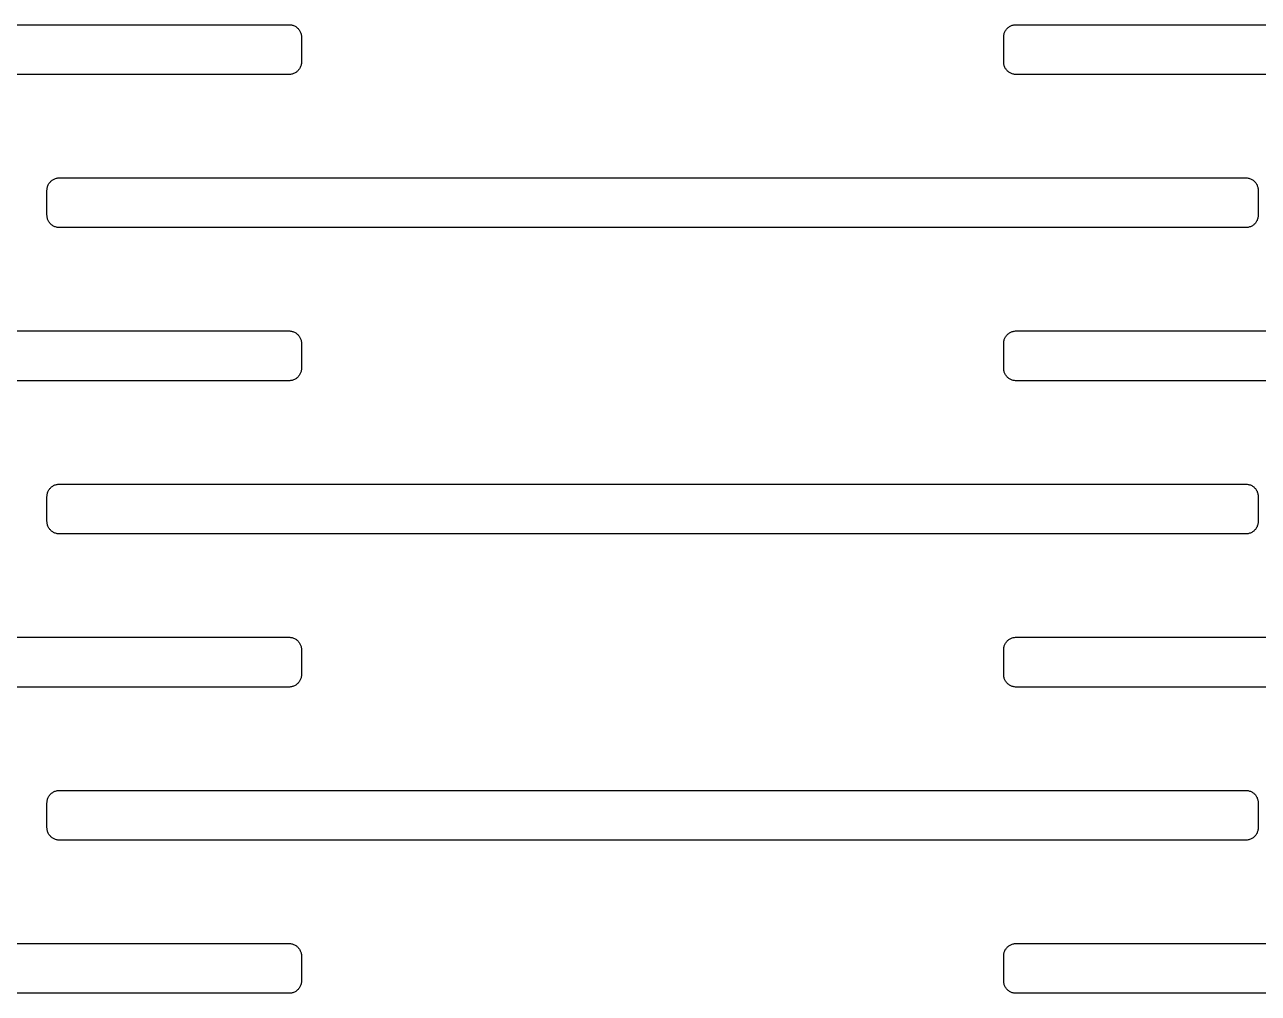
# Model space of a CAD drawing. Header units: metres. Extents: x -217 to 217, y -217 to 217.
# Drawn here: x 30.09 to 62.33, y 80.68 to 105.98 of the extents above; entities that cross this region are included whole.
import ezdxf

# ---------------------------------------------------------------- set-up
doc = ezdxf.new("R2010")
doc.units = ezdxf.units.M

msp = doc.modelspace()

# ---------------------------------------------------------------- linework, layer by layer
for p, q in [((6.00279, 105.978), (37.0028, 105.978)), ((37.0028, 105.978), (37.0232, 105.977)), ((37.0232, 105.977), (37.0435, 105.975)), ((37.0435, 105.975), (37.0637, 105.972)), ((37.0637, 105.972), (37.0836, 105.968)), ((37.0836, 105.968), (37.1032, 105.962)), ((37.1032, 105.962), (37.1224, 105.955)), ((37.1224, 105.955), (37.1412, 105.947)), ((37.1412, 105.947), (37.1594, 105.938)), ((37.1594, 105.938), (37.1769, 105.927)), ((37.1769, 105.927), (37.1938, 105.916)), ((37.1938, 105.916), (37.21, 105.903)), ((37.21, 105.903), (37.2253, 105.89)), ((37.2253, 105.89), (37.2397, 105.875)), ((37.2397, 105.875), (37.2532, 105.86)), ((37.2532, 105.86), (37.2657, 105.844)), ((37.2657, 105.844), (37.2772, 105.827)), ((37.2772, 105.827), (37.2876, 105.809)), ((37.2876, 105.809), (37.2969, 105.791)), ((37.2969, 105.791), (37.305, 105.772)), ((37.305, 105.772), (37.3119, 105.753)), ((37.3119, 105.753), (37.3176, 105.734)), ((55.688, 105.734), (55.6937, 105.753)), ((55.6937, 105.753), (55.7006, 105.772)), ((55.7006, 105.772), (55.7087, 105.791)), ((55.7087, 105.791), (55.718, 105.809)), ((55.718, 105.809), (55.7284, 105.827)), ((55.7284, 105.827), (55.7399, 105.844)), ((55.7399, 105.844), (55.7524, 105.86)), ((55.7524, 105.86), (55.7659, 105.875)), ((55.7659, 105.875), (55.7803, 105.89)), ((55.7803, 105.89), (55.7956, 105.903)), ((55.7956, 105.903), (55.8118, 105.916)), ((55.8118, 105.916), (55.8286, 105.927)), ((55.8286, 105.927), (55.8462, 105.938)), ((55.8462, 105.938), (55.8644, 105.947)), ((55.8644, 105.947), (55.8831, 105.955)), ((55.8831, 105.955), (55.9024, 105.962)), ((55.9024, 105.962), (55.922, 105.968)), ((55.922, 105.968), (55.9419, 105.972)), ((55.9419, 105.972), (55.9621, 105.975)), ((55.9621, 105.975), (55.9824, 105.977)), ((55.9824, 105.977), (56.0028, 105.978)), ((56.0028, 105.978), (87.0028, 105.978)), ((37.3176, 105.734), (37.322, 105.714)), ((37.322, 105.714), (37.3252, 105.694)), ((37.3252, 105.694), (37.3271, 105.673)), ((37.3271, 105.673), (37.3278, 105.653)), ((37.3278, 105.653), (37.3278, 105.003)), ((55.6778, 105.653), (55.6784, 105.673)), ((55.6778, 105.003), (55.6778, 105.653)), ((55.6784, 105.673), (55.6804, 105.694)), ((55.6804, 105.694), (55.6835, 105.714)), ((55.6835, 105.714), (55.688, 105.734)), ((37.2397, 104.78), (37.2253, 104.766)), ((37.2532, 104.796), (37.2397, 104.78)), ((37.2657, 104.812), (37.2532, 104.796)), ((37.2772, 104.829), (37.2657, 104.812)), ((37.2876, 104.846), (37.2772, 104.829)), ((37.2969, 104.864), (37.2876, 104.846)), ((37.305, 104.883), (37.2969, 104.864)), ((37.3119, 104.902), (37.305, 104.883)), ((37.3176, 104.922), (37.3119, 104.902)), ((37.322, 104.942), (37.3176, 104.922)), ((37.3252, 104.962), (37.322, 104.942)), ((37.3271, 104.982), (37.3252, 104.962)), ((37.3278, 105.003), (37.3271, 104.982)), ((55.6784, 104.982), (55.6778, 105.003)), ((55.6804, 104.962), (55.6784, 104.982)), ((55.6835, 104.942), (55.6804, 104.962)), ((55.688, 104.922), (55.6835, 104.942)), ((55.6937, 104.902), (55.688, 104.922)), ((55.7006, 104.883), (55.6937, 104.902)), ((55.7087, 104.864), (55.7006, 104.883)), ((55.718, 104.846), (55.7087, 104.864)), ((55.7284, 104.829), (55.718, 104.846)), ((55.7399, 104.812), (55.7284, 104.829)), ((55.7524, 104.796), (55.7399, 104.812)), ((55.7659, 104.78), (55.7524, 104.796)), ((55.7803, 104.766), (55.7659, 104.78)), ((37.0028, 104.678), (6.00279, 104.678)), ((37.0232, 104.678), (37.0028, 104.678)), ((37.0435, 104.68), (37.0232, 104.678)), ((37.0637, 104.684), (37.0435, 104.68)), ((37.0836, 104.688), (37.0637, 104.684)), ((37.1032, 104.694), (37.0836, 104.688)), ((37.1224, 104.701), (37.1032, 104.694)), ((37.1412, 104.709), (37.1224, 104.701)), ((37.1594, 104.718), (37.1412, 104.709)), ((37.1769, 104.728), (37.1594, 104.718)), ((37.1938, 104.74), (37.1769, 104.728)), ((37.21, 104.752), (37.1938, 104.74)), ((37.2253, 104.766), (37.21, 104.752)), ((55.7956, 104.752), (55.7803, 104.766)), ((55.8118, 104.74), (55.7956, 104.752)), ((55.8286, 104.728), (55.8118, 104.74)), ((55.8462, 104.718), (55.8286, 104.728)), ((55.8644, 104.709), (55.8462, 104.718)), ((55.8831, 104.701), (55.8644, 104.709)), ((55.9024, 104.694), (55.8831, 104.701)), ((55.922, 104.688), (55.9024, 104.694)), ((55.9419, 104.684), (55.922, 104.688)), ((55.9621, 104.68), (55.9419, 104.684)), ((55.9824, 104.678), (55.9621, 104.68)), ((56.0028, 104.678), (55.9824, 104.678)), ((87.0028, 104.678), (56.0028, 104.678)), ((30.7524, 101.86), (30.7659, 101.875)), ((30.7659, 101.875), (30.7803, 101.89)), ((30.7803, 101.89), (30.7956, 101.903)), ((30.7956, 101.903), (30.8118, 101.916)), ((30.8118, 101.916), (30.8286, 101.927)), ((30.8286, 101.927), (30.8462, 101.938)), ((30.8462, 101.938), (30.8644, 101.947)), ((30.8644, 101.947), (30.8831, 101.955)), ((30.8831, 101.955), (30.9024, 101.962)), ((30.9024, 101.962), (30.922, 101.968)), ((30.922, 101.968), (30.9419, 101.972)), ((30.9419, 101.972), (30.9621, 101.975)), ((30.9621, 101.975), (30.9824, 101.977)), ((30.9824, 101.977), (31.0028, 101.978)), ((31.0028, 101.978), (62.0028, 101.978)), ((62.0028, 101.978), (62.0232, 101.977)), ((62.0232, 101.977), (62.0435, 101.975)), ((62.0435, 101.975), (62.0637, 101.972)), ((62.0637, 101.972), (62.0836, 101.968)), ((62.0836, 101.968), (62.1032, 101.962)), ((62.1032, 101.962), (62.1224, 101.955)), ((62.1224, 101.955), (62.1412, 101.947)), ((62.1412, 101.947), (62.1594, 101.938)), ((62.1594, 101.938), (62.1769, 101.927)), ((62.1769, 101.927), (62.1938, 101.916)), ((62.1938, 101.916), (62.21, 101.903)), ((62.21, 101.903), (62.2253, 101.89)), ((62.2253, 101.89), (62.2397, 101.875)), ((62.2397, 101.875), (62.2532, 101.86)), ((30.6778, 101.653), (30.6784, 101.673)), ((30.6778, 101.003), (30.6778, 101.653)), ((30.6784, 101.673), (30.6804, 101.694)), ((30.6804, 101.694), (30.6835, 101.714)), ((30.6835, 101.714), (30.688, 101.734)), ((30.688, 101.734), (30.6937, 101.753)), ((30.6937, 101.753), (30.7006, 101.772)), ((30.7006, 101.772), (30.7087, 101.791)), ((30.7087, 101.791), (30.718, 101.809)), ((30.718, 101.809), (30.7284, 101.827)), ((30.7284, 101.827), (30.7399, 101.844)), ((30.7399, 101.844), (30.7524, 101.86)), ((62.2532, 101.86), (62.2657, 101.844)), ((62.2657, 101.844), (62.2772, 101.827)), ((62.2772, 101.827), (62.2876, 101.809)), ((62.2876, 101.809), (62.2969, 101.791)), ((62.2969, 101.791), (62.305, 101.772)), ((62.305, 101.772), (62.3119, 101.753)), ((62.3119, 101.753), (62.3176, 101.734)), ((62.3176, 101.734), (62.322, 101.714)), ((62.322, 101.714), (62.3252, 101.694)), ((62.3252, 101.694), (62.3271, 101.673)), ((62.3271, 101.673), (62.3278, 101.653)), ((62.3278, 101.653), (62.3278, 101.003)), ((30.6784, 100.982), (30.6778, 101.003)), ((30.6804, 100.962), (30.6784, 100.982)), ((30.6835, 100.942), (30.6804, 100.962)), ((30.688, 100.922), (30.6835, 100.942)), ((30.6937, 100.902), (30.688, 100.922)), ((30.7006, 100.883), (30.6937, 100.902)), ((62.3119, 100.902), (62.305, 100.883)), ((62.3176, 100.922), (62.3119, 100.902)), ((62.322, 100.942), (62.3176, 100.922)), ((62.3252, 100.962), (62.322, 100.942)), ((62.3271, 100.982), (62.3252, 100.962)), ((62.3278, 101.003), (62.3271, 100.982)), ((30.7087, 100.864), (30.7006, 100.883)), ((30.718, 100.846), (30.7087, 100.864)), ((30.7284, 100.829), (30.718, 100.846)), ((30.7399, 100.812), (30.7284, 100.829)), ((30.7524, 100.796), (30.7399, 100.812)), ((30.7659, 100.78), (30.7524, 100.796)), ((30.7803, 100.766), (30.7659, 100.78)), ((30.7956, 100.752), (30.7803, 100.766)), ((30.8118, 100.74), (30.7956, 100.752)), ((30.8286, 100.728), (30.8118, 100.74)), ((30.8462, 100.718), (30.8286, 100.728)), ((30.8644, 100.709), (30.8462, 100.718)), ((30.8831, 100.701), (30.8644, 100.709)), ((30.9024, 100.694), (30.8831, 100.701)), ((30.922, 100.688), (30.9024, 100.694)), ((30.9419, 100.684), (30.922, 100.688)), ((30.9621, 100.68), (30.9419, 100.684)), ((30.9824, 100.678), (30.9621, 100.68)), ((31.0028, 100.678), (30.9824, 100.678)), ((62.0028, 100.678), (31.0028, 100.678)), ((62.0232, 100.678), (62.0028, 100.678)), ((62.0435, 100.68), (62.0232, 100.678)), ((62.0637, 100.684), (62.0435, 100.68)), ((62.0836, 100.688), (62.0637, 100.684)), ((62.1032, 100.694), (62.0836, 100.688)), ((62.1224, 100.701), (62.1032, 100.694)), ((62.1412, 100.709), (62.1224, 100.701)), ((62.1594, 100.718), (62.1412, 100.709)), ((62.1769, 100.728), (62.1594, 100.718)), ((62.1938, 100.74), (62.1769, 100.728)), ((62.21, 100.752), (62.1938, 100.74)), ((62.2253, 100.766), (62.21, 100.752)), ((62.2397, 100.78), (62.2253, 100.766)), ((62.2532, 100.796), (62.2397, 100.78)), ((62.2657, 100.812), (62.2532, 100.796)), ((62.2772, 100.829), (62.2657, 100.812)), ((62.2876, 100.846), (62.2772, 100.829)), ((62.2969, 100.864), (62.2876, 100.846)), ((62.305, 100.883), (62.2969, 100.864)), ((6.00279, 97.9778), (37.0028, 97.9778)), ((37.0028, 97.9778), (37.0232, 97.9772)), ((37.0232, 97.9772), (37.0435, 97.9752)), ((37.0435, 97.9752), (37.0637, 97.972)), ((37.0637, 97.972), (37.0836, 97.9676)), ((37.0836, 97.9676), (37.1032, 97.9619)), ((37.1032, 97.9619), (37.1224, 97.955)), ((37.1224, 97.955), (37.1412, 97.9469)), ((37.1412, 97.9469), (37.1594, 97.9376)), ((37.1594, 97.9376), (37.1769, 97.9272)), ((37.1769, 97.9272), (37.1938, 97.9157)), ((37.1938, 97.9157), (37.21, 97.9032)), ((37.21, 97.9032), (37.2253, 97.8897)), ((37.2253, 97.8897), (37.2397, 97.8753)), ((37.2397, 97.8753), (37.2532, 97.86)), ((37.2532, 97.86), (37.2657, 97.8438)), ((37.2657, 97.8438), (37.2772, 97.8269)), ((37.2772, 97.8269), (37.2876, 97.8094)), ((37.2876, 97.8094), (37.2969, 97.7912)), ((37.2969, 97.7912), (37.305, 97.7724)), ((37.305, 97.7724), (37.3119, 97.7532)), ((37.3119, 97.7532), (37.3176, 97.7336)), ((37.3176, 97.7336), (37.322, 97.7137)), ((37.322, 97.7137), (37.3252, 97.6935)), ((37.3252, 97.6935), (37.3271, 97.6732)), ((55.6784, 97.6732), (55.6804, 97.6935)), ((55.6804, 97.6935), (55.6835, 97.7137)), ((55.6835, 97.7137), (55.688, 97.7336)), ((55.688, 97.7336), (55.6937, 97.7532)), ((55.6937, 97.7532), (55.7006, 97.7724)), ((55.7006, 97.7724), (55.7087, 97.7912)), ((55.7087, 97.7912), (55.718, 97.8094)), ((55.718, 97.8094), (55.7284, 97.8269)), ((55.7284, 97.8269), (55.7399, 97.8438)), ((55.7399, 97.8438), (55.7524, 97.86)), ((55.7524, 97.86), (55.7659, 97.8753)), ((55.7659, 97.8753), (55.7803, 97.8897)), ((55.7803, 97.8897), (55.7956, 97.9032)), ((55.7956, 97.9032), (55.8118, 97.9157)), ((55.8118, 97.9157), (55.8286, 97.9272)), ((55.8286, 97.9272), (55.8462, 97.9376)), ((55.8462, 97.9376), (55.8644, 97.9469)), ((55.8644, 97.9469), (55.8831, 97.955)), ((55.8831, 97.955), (55.9024, 97.9619)), ((55.9024, 97.9619), (55.922, 97.9676)), ((55.922, 97.9676), (55.9419, 97.972)), ((55.9419, 97.972), (55.9621, 97.9752)), ((55.9621, 97.9752), (55.9824, 97.9772)), ((55.9824, 97.9772), (56.0028, 97.9778)), ((56.0028, 97.9778), (87.0028, 97.9778)), ((37.3271, 97.6732), (37.3278, 97.6528)), ((37.3278, 97.6528), (37.3278, 97.0028)), ((55.6778, 97.6528), (55.6784, 97.6732)), ((55.6778, 97.0028), (55.6778, 97.6528)), ((37.1594, 96.718), (37.1412, 96.7087)), ((37.1769, 96.7284), (37.1594, 96.718)), ((37.1938, 96.7399), (37.1769, 96.7284)), ((37.21, 96.7524), (37.1938, 96.7399)), ((37.2253, 96.7659), (37.21, 96.7524)), ((37.2397, 96.7803), (37.2253, 96.7659)), ((37.2532, 96.7956), (37.2397, 96.7803)), ((37.2657, 96.8118), (37.2532, 96.7956)), ((37.2772, 96.8287), (37.2657, 96.8118)), ((37.2876, 96.8462), (37.2772, 96.8287)), ((37.2969, 96.8644), (37.2876, 96.8462)), ((37.305, 96.8831), (37.2969, 96.8644)), ((37.3119, 96.9024), (37.305, 96.8831)), ((37.3176, 96.922), (37.3119, 96.9024)), ((37.322, 96.9419), (37.3176, 96.922)), ((37.3252, 96.9621), (37.322, 96.9419)), ((37.3271, 96.9824), (37.3252, 96.9621)), ((37.3278, 97.0028), (37.3271, 96.9824)), ((55.6784, 96.9824), (55.6778, 97.0028)), ((55.6804, 96.9621), (55.6784, 96.9824)), ((55.6835, 96.9419), (55.6804, 96.9621)), ((55.688, 96.922), (55.6835, 96.9419)), ((55.6937, 96.9024), (55.688, 96.922)), ((55.7006, 96.8831), (55.6937, 96.9024)), ((55.7087, 96.8644), (55.7006, 96.8831)), ((55.718, 96.8462), (55.7087, 96.8644)), ((55.7284, 96.8287), (55.718, 96.8462)), ((55.7399, 96.8118), (55.7284, 96.8287)), ((55.7524, 96.7956), (55.7399, 96.8118)), ((55.7659, 96.7803), (55.7524, 96.7956)), ((55.7803, 96.7659), (55.7659, 96.7803)), ((55.7956, 96.7524), (55.7803, 96.7659)), ((55.8118, 96.7399), (55.7956, 96.7524)), ((55.8286, 96.7284), (55.8118, 96.7399)), ((55.8462, 96.718), (55.8286, 96.7284)), ((55.8644, 96.7087), (55.8462, 96.718)), ((37.0028, 96.6778), (6.00279, 96.6778)), ((37.0232, 96.6784), (37.0028, 96.6778)), ((37.0435, 96.6804), (37.0232, 96.6784)), ((37.0637, 96.6835), (37.0435, 96.6804)), ((37.0836, 96.688), (37.0637, 96.6835)), ((37.1032, 96.6937), (37.0836, 96.688)), ((37.1224, 96.7006), (37.1032, 96.6937)), ((37.1412, 96.7087), (37.1224, 96.7006)), ((55.8831, 96.7006), (55.8644, 96.7087)), ((55.9024, 96.6937), (55.8831, 96.7006)), ((55.922, 96.688), (55.9024, 96.6937)), ((55.9419, 96.6835), (55.922, 96.688)), ((55.9621, 96.6804), (55.9419, 96.6835)), ((55.9824, 96.6784), (55.9621, 96.6804)), ((56.0028, 96.6778), (55.9824, 96.6784)), ((87.0028, 96.6778), (56.0028, 96.6778)), ((30.7087, 93.7912), (30.718, 93.8094)), ((30.718, 93.8094), (30.7284, 93.8269)), ((30.7284, 93.8269), (30.7399, 93.8438)), ((30.7399, 93.8438), (30.7524, 93.86)), ((30.7524, 93.86), (30.7659, 93.8753)), ((30.7659, 93.8753), (30.7803, 93.8897)), ((30.7803, 93.8897), (30.7956, 93.9032)), ((30.7956, 93.9032), (30.8118, 93.9157)), ((30.8118, 93.9157), (30.8286, 93.9272)), ((30.8286, 93.9272), (30.8462, 93.9376)), ((30.8462, 93.9376), (30.8644, 93.9469)), ((30.8644, 93.9469), (30.8831, 93.955)), ((30.8831, 93.955), (30.9024, 93.9619)), ((30.9024, 93.9619), (30.922, 93.9676)), ((30.922, 93.9676), (30.9419, 93.972)), ((30.9419, 93.972), (30.9621, 93.9752)), ((30.9621, 93.9752), (30.9824, 93.9772)), ((30.9824, 93.9772), (31.0028, 93.9778)), ((31.0028, 93.9778), (62.0028, 93.9778)), ((62.0028, 93.9778), (62.0232, 93.9772)), ((62.0232, 93.9772), (62.0435, 93.9752)), ((62.0435, 93.9752), (62.0637, 93.972)), ((62.0637, 93.972), (62.0836, 93.9676)), ((62.0836, 93.9676), (62.1032, 93.9619)), ((62.1032, 93.9619), (62.1224, 93.955)), ((62.1224, 93.955), (62.1412, 93.9469)), ((62.1412, 93.9469), (62.1594, 93.9376)), ((62.1594, 93.9376), (62.1769, 93.9272)), ((62.1769, 93.9272), (62.1938, 93.9157)), ((62.1938, 93.9157), (62.21, 93.9032)), ((62.21, 93.9032), (62.2253, 93.8897)), ((62.2253, 93.8897), (62.2397, 93.8753)), ((62.2397, 93.8753), (62.2532, 93.86)), ((62.2532, 93.86), (62.2657, 93.8438)), ((62.2657, 93.8438), (62.2772, 93.8269)), ((62.2772, 93.8269), (62.2876, 93.8094)), ((62.2876, 93.8094), (62.2969, 93.7912)), ((30.6778, 93.6528), (30.6784, 93.6732)), ((30.6778, 93.0028), (30.6778, 93.6528)), ((30.6784, 93.6732), (30.6804, 93.6935)), ((30.6804, 93.6935), (30.6835, 93.7137)), ((30.6835, 93.7137), (30.688, 93.7336)), ((30.688, 93.7336), (30.6937, 93.7532)), ((30.6937, 93.7532), (30.7006, 93.7724)), ((30.7006, 93.7724), (30.7087, 93.7912)), ((62.2969, 93.7912), (62.305, 93.7724)), ((62.305, 93.7724), (62.3119, 93.7532)), ((62.3119, 93.7532), (62.3176, 93.7336)), ((62.3176, 93.7336), (62.322, 93.7137)), ((62.322, 93.7137), (62.3252, 93.6935)), ((62.3252, 93.6935), (62.3271, 93.6732)), ((62.3271, 93.6732), (62.3278, 93.6528)), ((62.3278, 93.6528), (62.3278, 93.0028)), ((30.6784, 92.9824), (30.6778, 93.0028)), ((30.6804, 92.9621), (30.6784, 92.9824)), ((30.6835, 92.9419), (30.6804, 92.9621)), ((30.688, 92.922), (30.6835, 92.9419)), ((30.6937, 92.9024), (30.688, 92.922)), ((30.7006, 92.8831), (30.6937, 92.9024)), ((30.7087, 92.8644), (30.7006, 92.8831)), ((30.718, 92.8462), (30.7087, 92.8644)), ((30.7284, 92.8287), (30.718, 92.8462)), ((62.2876, 92.8462), (62.2772, 92.8287)), ((62.2969, 92.8644), (62.2876, 92.8462)), ((62.305, 92.8831), (62.2969, 92.8644)), ((62.3119, 92.9024), (62.305, 92.8831)), ((62.3176, 92.922), (62.3119, 92.9024)), ((62.322, 92.9419), (62.3176, 92.922)), ((62.3252, 92.9621), (62.322, 92.9419)), ((62.3271, 92.9824), (62.3252, 92.9621)), ((62.3278, 93.0028), (62.3271, 92.9824)), ((30.7399, 92.8118), (30.7284, 92.8287)), ((30.7524, 92.7956), (30.7399, 92.8118)), ((30.7659, 92.7803), (30.7524, 92.7956)), ((30.7803, 92.7659), (30.7659, 92.7803)), ((30.7956, 92.7524), (30.7803, 92.7659)), ((30.8118, 92.7399), (30.7956, 92.7524)), ((30.8286, 92.7284), (30.8118, 92.7399)), ((30.8462, 92.718), (30.8286, 92.7284)), ((30.8644, 92.7087), (30.8462, 92.718)), ((30.8831, 92.7006), (30.8644, 92.7087)), ((30.9024, 92.6937), (30.8831, 92.7006)), ((30.922, 92.688), (30.9024, 92.6937)), ((30.9419, 92.6835), (30.922, 92.688)), ((30.9621, 92.6804), (30.9419, 92.6835)), ((30.9824, 92.6784), (30.9621, 92.6804)), ((31.0028, 92.6778), (30.9824, 92.6784)), ((62.0028, 92.6778), (31.0028, 92.6778)), ((62.0232, 92.6784), (62.0028, 92.6778)), ((62.0435, 92.6804), (62.0232, 92.6784)), ((62.0637, 92.6835), (62.0435, 92.6804)), ((62.0836, 92.688), (62.0637, 92.6835)), ((62.1032, 92.6937), (62.0836, 92.688)), ((62.1224, 92.7006), (62.1032, 92.6937)), ((62.1412, 92.7087), (62.1224, 92.7006)), ((62.1594, 92.718), (62.1412, 92.7087)), ((62.1769, 92.7284), (62.1594, 92.718)), ((62.1938, 92.7399), (62.1769, 92.7284)), ((62.21, 92.7524), (62.1938, 92.7399)), ((62.2253, 92.7659), (62.21, 92.7524)), ((62.2397, 92.7803), (62.2253, 92.7659)), ((62.2532, 92.7956), (62.2397, 92.7803)), ((62.2657, 92.8118), (62.2532, 92.7956)), ((62.2772, 92.8287), (62.2657, 92.8118)), ((6.00279, 89.9778), (37.0028, 89.9778)), ((37.0028, 89.9778), (37.0232, 89.9772)), ((37.0232, 89.9772), (37.0435, 89.9752)), ((37.0435, 89.9752), (37.0637, 89.972)), ((37.0637, 89.972), (37.0836, 89.9676)), ((37.0836, 89.9676), (37.1032, 89.9619)), ((37.1032, 89.9619), (37.1224, 89.955)), ((37.1224, 89.955), (37.1412, 89.9469)), ((37.1412, 89.9469), (37.1594, 89.9376)), ((55.8462, 89.9376), (55.8644, 89.9469)), ((55.8644, 89.9469), (55.8831, 89.955)), ((55.8831, 89.955), (55.9024, 89.9619)), ((55.9024, 89.9619), (55.922, 89.9676)), ((55.922, 89.9676), (55.9419, 89.972)), ((55.9419, 89.972), (55.9621, 89.9752)), ((55.9621, 89.9752), (55.9824, 89.9772)), ((55.9824, 89.9772), (56.0028, 89.9778)), ((56.0028, 89.9778), (84.3209, 89.9778)), ((37.1594, 89.9376), (37.1769, 89.9272)), ((37.1769, 89.9272), (37.1938, 89.9157)), ((37.1938, 89.9157), (37.21, 89.9032)), ((37.21, 89.9032), (37.2253, 89.8897)), ((37.2253, 89.8897), (37.2397, 89.8753)), ((37.2397, 89.8753), (37.2532, 89.86)), ((37.2532, 89.86), (37.2657, 89.8438)), ((37.2657, 89.8438), (37.2772, 89.8269)), ((37.2772, 89.8269), (37.2876, 89.8094)), ((37.2876, 89.8094), (37.2969, 89.7912)), ((37.2969, 89.7912), (37.305, 89.7724)), ((37.305, 89.7724), (37.3119, 89.7532)), ((37.3119, 89.7532), (37.3176, 89.7336)), ((37.3176, 89.7336), (37.322, 89.7137)), ((37.322, 89.7137), (37.3252, 89.6935)), ((37.3252, 89.6935), (37.3271, 89.6732)), ((37.3271, 89.6732), (37.3278, 89.6528)), ((37.3278, 89.6528), (37.3278, 89.0028)), ((55.6778, 89.6528), (55.6784, 89.6732)), ((55.6778, 89.0028), (55.6778, 89.6528)), ((55.6784, 89.6732), (55.6804, 89.6935)), ((55.6804, 89.6935), (55.6835, 89.7137)), ((55.6835, 89.7137), (55.688, 89.7336)), ((55.688, 89.7336), (55.6937, 89.7532)), ((55.6937, 89.7532), (55.7006, 89.7724)), ((55.7006, 89.7724), (55.7087, 89.7912)), ((55.7087, 89.7912), (55.718, 89.8094)), ((55.718, 89.8094), (55.7284, 89.8269)), ((55.7284, 89.8269), (55.7399, 89.8438)), ((55.7399, 89.8438), (55.7524, 89.86)), ((55.7524, 89.86), (55.7659, 89.8753)), ((55.7659, 89.8753), (55.7803, 89.8897)), ((55.7803, 89.8897), (55.7956, 89.9032)), ((55.7956, 89.9032), (55.8118, 89.9157)), ((55.8118, 89.9157), (55.8286, 89.9272)), ((55.8286, 89.9272), (55.8462, 89.9376)), ((37.3271, 88.9824), (37.3252, 88.9621)), ((37.3278, 89.0028), (37.3271, 88.9824)), ((55.6784, 88.9824), (55.6778, 89.0028)), ((55.6804, 88.9621), (55.6784, 88.9824)), ((37.0028, 88.6778), (6.00279, 88.6778)), ((37.0232, 88.6784), (37.0028, 88.6778)), ((37.0435, 88.6804), (37.0232, 88.6784)), ((37.0637, 88.6835), (37.0435, 88.6804)), ((37.0836, 88.688), (37.0637, 88.6835)), ((37.1032, 88.6937), (37.0836, 88.688)), ((37.1224, 88.7006), (37.1032, 88.6937)), ((37.1412, 88.7087), (37.1224, 88.7006)), ((37.1594, 88.718), (37.1412, 88.7087)), ((37.1769, 88.7284), (37.1594, 88.718)), ((37.1938, 88.7399), (37.1769, 88.7284)), ((37.21, 88.7524), (37.1938, 88.7399)), ((37.2253, 88.7659), (37.21, 88.7524)), ((37.2397, 88.7803), (37.2253, 88.7659)), ((37.2532, 88.7956), (37.2397, 88.7803)), ((37.2657, 88.8118), (37.2532, 88.7956)), ((37.2772, 88.8287), (37.2657, 88.8118)), ((37.2876, 88.8462), (37.2772, 88.8287)), ((37.2969, 88.8644), (37.2876, 88.8462)), ((37.305, 88.8831), (37.2969, 88.8644)), ((37.3119, 88.9024), (37.305, 88.8831)), ((37.3176, 88.922), (37.3119, 88.9024)), ((37.322, 88.9419), (37.3176, 88.922)), ((37.3252, 88.9621), (37.322, 88.9419)), ((55.6835, 88.9419), (55.6804, 88.9621)), ((55.688, 88.922), (55.6835, 88.9419)), ((55.6937, 88.9024), (55.688, 88.922)), ((55.7006, 88.8831), (55.6937, 88.9024)), ((55.7087, 88.8644), (55.7006, 88.8831)), ((55.718, 88.8462), (55.7087, 88.8644)), ((55.7284, 88.8287), (55.718, 88.8462)), ((55.7399, 88.8118), (55.7284, 88.8287)), ((55.7524, 88.7956), (55.7399, 88.8118)), ((55.7659, 88.7803), (55.7524, 88.7956)), ((55.7803, 88.7659), (55.7659, 88.7803)), ((55.7956, 88.7524), (55.7803, 88.7659)), ((55.8118, 88.7399), (55.7956, 88.7524)), ((55.8286, 88.7284), (55.8118, 88.7399)), ((55.8462, 88.718), (55.8286, 88.7284)), ((55.8644, 88.7087), (55.8462, 88.718)), ((55.8831, 88.7006), (55.8644, 88.7087)), ((55.9024, 88.6937), (55.8831, 88.7006)), ((55.922, 88.688), (55.9024, 88.6937)), ((55.9419, 88.6835), (55.922, 88.688)), ((55.9621, 88.6804), (55.9419, 88.6835)), ((55.9824, 88.6784), (55.9621, 88.6804)), ((56.0028, 88.6778), (55.9824, 88.6784)), ((83.0209, 88.6778), (56.0028, 88.6778)), ((30.688, 85.7336), (30.6937, 85.7532)), ((30.6937, 85.7532), (30.7006, 85.7724)), ((30.7006, 85.7724), (30.7087, 85.7912)), ((30.7087, 85.7912), (30.718, 85.8094)), ((30.718, 85.8094), (30.7284, 85.8269)), ((30.7284, 85.8269), (30.7399, 85.8438)), ((30.7399, 85.8438), (30.7524, 85.86)), ((30.7524, 85.86), (30.7659, 85.8753)), ((30.7659, 85.8753), (30.7803, 85.8897)), ((30.7803, 85.8897), (30.7956, 85.9032)), ((30.7956, 85.9032), (30.8118, 85.9157)), ((30.8118, 85.9157), (30.8286, 85.9272)), ((30.8286, 85.9272), (30.8462, 85.9376)), ((30.8462, 85.9376), (30.8644, 85.9469)), ((30.8644, 85.9469), (30.8831, 85.955)), ((30.8831, 85.955), (30.9024, 85.9619)), ((30.9024, 85.9619), (30.922, 85.9676)), ((30.922, 85.9676), (30.9419, 85.972)), ((30.9419, 85.972), (30.9621, 85.9752)), ((30.9621, 85.9752), (30.9824, 85.9772)), ((30.9824, 85.9772), (31.0028, 85.9778)), ((31.0028, 85.9778), (62.0028, 85.9778)), ((62.0028, 85.9778), (62.0232, 85.9772)), ((62.0232, 85.9772), (62.0435, 85.9752)), ((62.0435, 85.9752), (62.0637, 85.972)), ((62.0637, 85.972), (62.0836, 85.9676)), ((62.0836, 85.9676), (62.1032, 85.9619)), ((62.1032, 85.9619), (62.1224, 85.955)), ((62.1224, 85.955), (62.1412, 85.9469)), ((62.1412, 85.9469), (62.1594, 85.9376)), ((62.1594, 85.9376), (62.1769, 85.9272)), ((62.1769, 85.9272), (62.1938, 85.9157)), ((62.1938, 85.9157), (62.21, 85.9032)), ((62.21, 85.9032), (62.2253, 85.8897)), ((62.2253, 85.8897), (62.2397, 85.8753)), ((62.2397, 85.8753), (62.2532, 85.86)), ((62.2532, 85.86), (62.2657, 85.8438)), ((62.2657, 85.8438), (62.2772, 85.8269)), ((62.2772, 85.8269), (62.2876, 85.8094)), ((62.2876, 85.8094), (62.2969, 85.7912)), ((62.2969, 85.7912), (62.305, 85.7724)), ((62.305, 85.7724), (62.3119, 85.7532)), ((62.3119, 85.7532), (62.3176, 85.7336)), ((30.6778, 85.6528), (30.6784, 85.6732)), ((30.6778, 85.0028), (30.6778, 85.6528)), ((30.6784, 85.6732), (30.6804, 85.6935)), ((30.6804, 85.6935), (30.6835, 85.7137)), ((30.6835, 85.7137), (30.688, 85.7336)), ((62.3176, 85.7336), (62.322, 85.7137)), ((62.322, 85.7137), (62.3252, 85.6935)), ((62.3252, 85.6935), (62.3271, 85.6732)), ((62.3271, 85.6732), (62.3278, 85.6528)), ((62.3278, 85.6528), (62.3278, 85.0028)), ((30.6784, 84.9824), (30.6778, 85.0028)), ((30.6804, 84.9621), (30.6784, 84.9824)), ((30.6835, 84.9419), (30.6804, 84.9621)), ((30.688, 84.922), (30.6835, 84.9419)), ((30.6937, 84.9024), (30.688, 84.922)), ((30.7006, 84.8831), (30.6937, 84.9024)), ((30.7087, 84.8644), (30.7006, 84.8831)), ((30.718, 84.8462), (30.7087, 84.8644)), ((30.7284, 84.8287), (30.718, 84.8462)), ((30.7399, 84.8118), (30.7284, 84.8287)), ((30.7524, 84.7956), (30.7399, 84.8118)), ((30.7659, 84.7803), (30.7524, 84.7956)), ((62.2532, 84.7956), (62.2397, 84.7803)), ((62.2657, 84.8118), (62.2532, 84.7956)), ((62.2772, 84.8287), (62.2657, 84.8118)), ((62.2876, 84.8462), (62.2772, 84.8287)), ((62.2969, 84.8644), (62.2876, 84.8462)), ((62.305, 84.8831), (62.2969, 84.8644)), ((62.3119, 84.9024), (62.305, 84.8831)), ((62.3176, 84.922), (62.3119, 84.9024)), ((62.322, 84.9419), (62.3176, 84.922)), ((62.3252, 84.9621), (62.322, 84.9419)), ((62.3271, 84.9824), (62.3252, 84.9621)), ((62.3278, 85.0028), (62.3271, 84.9824)), ((30.7803, 84.7659), (30.7659, 84.7803)), ((30.7956, 84.7524), (30.7803, 84.7659)), ((30.8118, 84.7399), (30.7956, 84.7524)), ((30.8286, 84.7284), (30.8118, 84.7399)), ((30.8462, 84.718), (30.8286, 84.7284)), ((30.8644, 84.7087), (30.8462, 84.718)), ((30.8831, 84.7006), (30.8644, 84.7087)), ((30.9024, 84.6937), (30.8831, 84.7006)), ((30.922, 84.688), (30.9024, 84.6937)), ((30.9419, 84.6835), (30.922, 84.688)), ((30.9621, 84.6804), (30.9419, 84.6835)), ((30.9824, 84.6784), (30.9621, 84.6804)), ((31.0028, 84.6778), (30.9824, 84.6784)), ((62.0028, 84.6778), (31.0028, 84.6778)), ((62.0232, 84.6784), (62.0028, 84.6778)), ((62.0435, 84.6804), (62.0232, 84.6784)), ((62.0637, 84.6835), (62.0435, 84.6804)), ((62.0836, 84.688), (62.0637, 84.6835)), ((62.1032, 84.6937), (62.0836, 84.688)), ((62.1224, 84.7006), (62.1032, 84.6937)), ((62.1412, 84.7087), (62.1224, 84.7006)), ((62.1594, 84.718), (62.1412, 84.7087)), ((62.1769, 84.7284), (62.1594, 84.718)), ((62.1938, 84.7399), (62.1769, 84.7284)), ((62.21, 84.7524), (62.1938, 84.7399)), ((62.2253, 84.7659), (62.21, 84.7524)), ((62.2397, 84.7803), (62.2253, 84.7659)), ((6.00279, 81.9778), (37.0028, 81.9778)), ((37.0028, 81.9778), (37.0232, 81.9772)), ((37.0232, 81.9772), (37.0435, 81.9752)), ((37.0435, 81.9752), (37.0637, 81.972)), ((37.0637, 81.972), (37.0836, 81.9676)), ((37.0836, 81.9676), (37.1032, 81.9619)), ((37.1032, 81.9619), (37.1224, 81.955)), ((37.1224, 81.955), (37.1412, 81.9469)), ((37.1412, 81.9469), (37.1594, 81.9376)), ((37.1594, 81.9376), (37.1769, 81.9272)), ((37.1769, 81.9272), (37.1938, 81.9157)), ((37.1938, 81.9157), (37.21, 81.9032)), ((37.21, 81.9032), (37.2253, 81.8897)), ((37.2253, 81.8897), (37.2397, 81.8753)), ((55.7659, 81.8753), (55.7803, 81.8897)), ((55.7803, 81.8897), (55.7956, 81.9032)), ((55.7956, 81.9032), (55.8118, 81.9157)), ((55.8118, 81.9157), (55.8286, 81.9272)), ((55.8286, 81.9272), (55.8462, 81.9376)), ((55.8462, 81.9376), (55.8644, 81.9469)), ((55.8644, 81.9469), (55.8831, 81.955)), ((55.8831, 81.955), (55.9024, 81.9619)), ((55.9024, 81.9619), (55.922, 81.9676)), ((55.922, 81.9676), (55.9419, 81.972)), ((55.9419, 81.972), (55.9621, 81.9752)), ((55.9621, 81.9752), (55.9824, 81.9772)), ((55.9824, 81.9772), (56.0028, 81.9778)), ((56.0028, 81.9778), (76.3209, 81.9778)), ((37.2397, 81.8753), (37.2532, 81.86)), ((37.2532, 81.86), (37.2657, 81.8438)), ((37.2657, 81.8438), (37.2772, 81.8269)), ((37.2772, 81.8269), (37.2876, 81.8094)), ((37.2876, 81.8094), (37.2969, 81.7912)), ((37.2969, 81.7912), (37.305, 81.7724)), ((37.305, 81.7724), (37.3119, 81.7532)), ((37.3119, 81.7532), (37.3176, 81.7336)), ((37.3176, 81.7336), (37.322, 81.7137)), ((37.322, 81.7137), (37.3252, 81.6935)), ((37.3252, 81.6935), (37.3271, 81.6732)), ((37.3271, 81.6732), (37.3278, 81.6528)), ((37.3278, 81.6528), (37.3278, 81.0028)), ((55.6778, 81.6528), (55.6784, 81.6732)), ((55.6778, 81.0028), (55.6778, 81.6528)), ((55.6784, 81.6732), (55.6804, 81.6935)), ((55.6804, 81.6935), (55.6835, 81.7137)), ((55.6835, 81.7137), (55.688, 81.7336)), ((55.688, 81.7336), (55.6937, 81.7532)), ((55.6937, 81.7532), (55.7006, 81.7724)), ((55.7006, 81.7724), (55.7087, 81.7912)), ((55.7087, 81.7912), (55.718, 81.8094)), ((55.718, 81.8094), (55.7284, 81.8269)), ((55.7284, 81.8269), (55.7399, 81.8438)), ((55.7399, 81.8438), (55.7524, 81.86)), ((55.7524, 81.86), (55.7659, 81.8753)), ((37.3176, 80.922), (37.3119, 80.9024)), ((37.322, 80.9419), (37.3176, 80.922)), ((37.3252, 80.9621), (37.322, 80.9419)), ((37.3271, 80.9824), (37.3252, 80.9621)), ((37.3278, 81.0028), (37.3271, 80.9824)), ((55.6784, 80.9824), (55.6778, 81.0028)), ((55.6804, 80.9621), (55.6784, 80.9824)), ((55.6835, 80.9419), (55.6804, 80.9621)), ((55.688, 80.922), (55.6835, 80.9419)), ((55.6937, 80.9024), (55.688, 80.922)), ((37.0028, 80.6778), (6.00279, 80.6778)), ((37.0232, 80.6784), (37.0028, 80.6778)), ((37.0435, 80.6804), (37.0232, 80.6784)), ((37.0637, 80.6835), (37.0435, 80.6804)), ((37.0836, 80.688), (37.0637, 80.6835)), ((37.1032, 80.6937), (37.0836, 80.688)), ((37.1224, 80.7006), (37.1032, 80.6937)), ((37.1412, 80.7087), (37.1224, 80.7006)), ((37.1594, 80.718), (37.1412, 80.7087)), ((37.1769, 80.7284), (37.1594, 80.718)), ((37.1938, 80.7399), (37.1769, 80.7284)), ((37.21, 80.7524), (37.1938, 80.7399)), ((37.2253, 80.7659), (37.21, 80.7524)), ((37.2397, 80.7803), (37.2253, 80.7659)), ((37.2532, 80.7956), (37.2397, 80.7803)), ((37.2657, 80.8118), (37.2532, 80.7956)), ((37.2772, 80.8287), (37.2657, 80.8118)), ((37.2876, 80.8462), (37.2772, 80.8287)), ((37.2969, 80.8644), (37.2876, 80.8462)), ((37.305, 80.8831), (37.2969, 80.8644)), ((37.3119, 80.9024), (37.305, 80.8831)), ((55.7006, 80.8831), (55.6937, 80.9024)), ((55.7087, 80.8644), (55.7006, 80.8831)), ((55.718, 80.8462), (55.7087, 80.8644)), ((55.7284, 80.8287), (55.718, 80.8462)), ((55.7399, 80.8118), (55.7284, 80.8287)), ((55.7524, 80.7956), (55.7399, 80.8118)), ((55.7659, 80.7803), (55.7524, 80.7956)), ((55.7803, 80.7659), (55.7659, 80.7803)), ((55.7956, 80.7524), (55.7803, 80.7659)), ((55.8118, 80.7399), (55.7956, 80.7524)), ((55.8286, 80.7284), (55.8118, 80.7399)), ((55.8462, 80.718), (55.8286, 80.7284)), ((55.8644, 80.7087), (55.8462, 80.718)), ((55.8831, 80.7006), (55.8644, 80.7087)), ((55.9024, 80.6937), (55.8831, 80.7006)), ((55.922, 80.688), (55.9024, 80.6937)), ((55.9419, 80.6835), (55.922, 80.688)), ((55.9621, 80.6804), (55.9419, 80.6835)), ((55.9824, 80.6784), (55.9621, 80.6804)), ((56.0028, 80.6778), (55.9824, 80.6784)), ((75.0209, 80.6778), (56.0028, 80.6778))]:
    msp.add_line(p, q)

doc.saveas('drawing.dxf')
